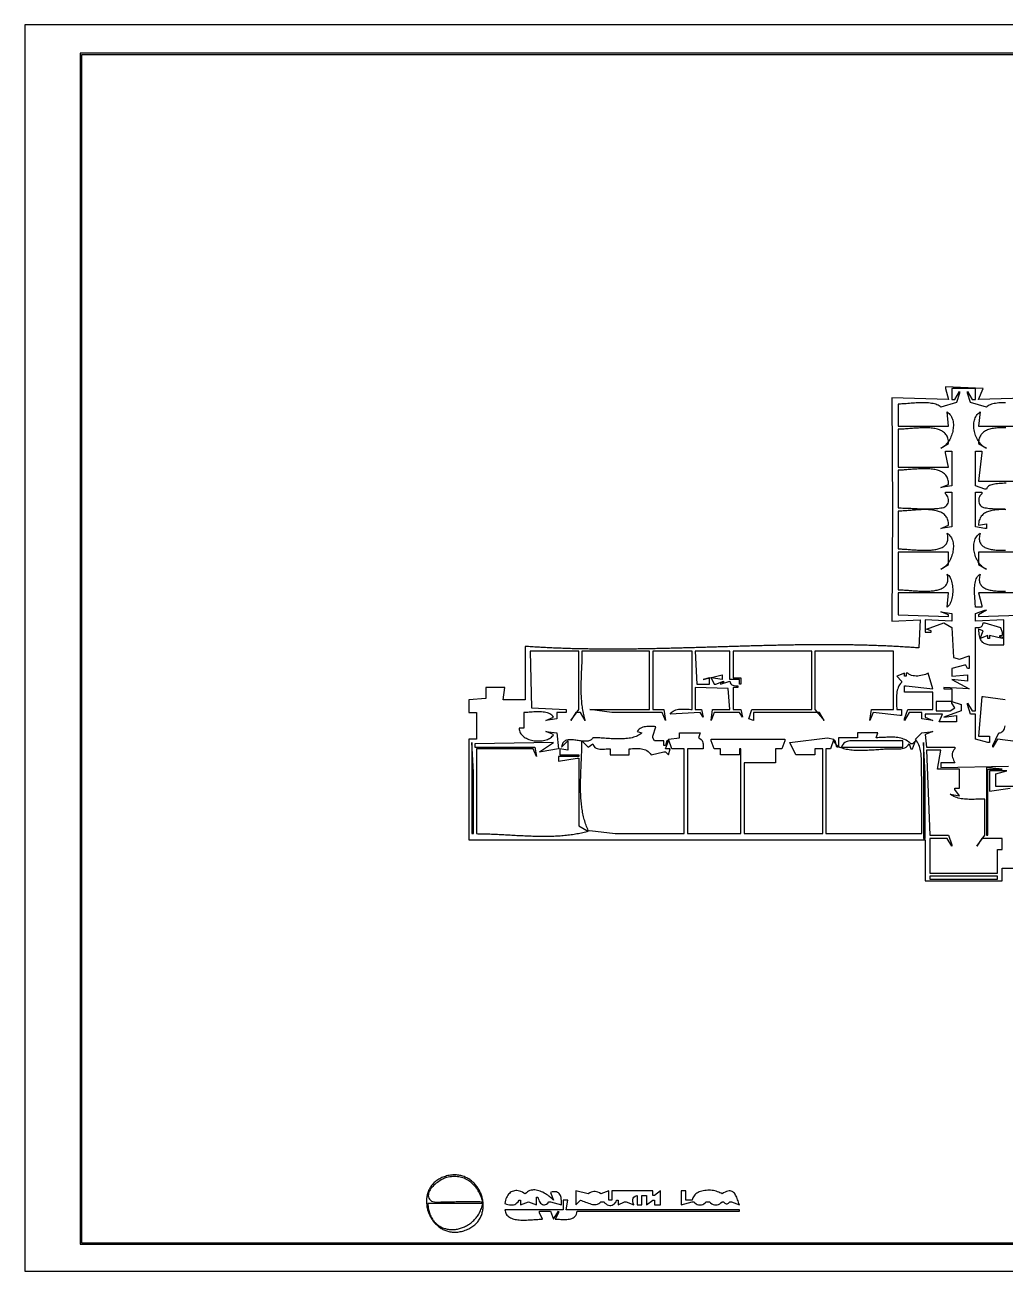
# Model space of a CAD drawing. Header units: metres. Extents: x 0 to 1224, y 0 to 792.
# Drawn here: x 0 to 623, y 0 to 792 of the extents above; entities that cross this region are included whole.
import ezdxf

# ---------------------------------------------------------------- set-up
doc = ezdxf.new("R2010")
doc.units = ezdxf.units.M

msp = doc.modelspace()

# ---------------------------------------------------------------- linework, layer by layer
for points in [[(0, 792), (0, 0), (1224, 0), (1224, 792), (0, 792)], [(35, 774), (35, 17), (1206, 17), (1206, 774), (35, 774)], [(36, 773), (36, 18), (1205, 18), (1205, 773), (36, 773)], [(585, 562), (585, 561), (587, 554), (551, 555), (551.3318, 484), (551, 413), (569, 414), (568, 396), (567.009, 396.0766), (566.018, 396.1517), (565.0269, 396.225), (564.0356, 396.2967), (563.0443, 396.3667), (562.0528, 396.4351), (561.0612, 396.5019), (560.0695, 396.5671), (559.0777, 396.6307), (558.0858, 396.6927), (557.0938, 396.7531), (556.1017, 396.812), (555.1094, 396.8693), (554.1171, 396.9252), (553.1246, 396.9795), (552.1321, 397.0323), (551.1395, 397.0836), (550.1467, 397.1335), (549.1539, 397.1819), (548.1609, 397.2288), (547.1678, 397.2743), (546.1747, 397.3184), (545.1815, 397.3611), (544.1881, 397.4024), (543.1947, 397.4423), (542.2011, 397.4809), (541.2075, 397.5181), (540.2138, 397.5539), (539.22, 397.5884), (538.2261, 397.6217), (537.2321, 397.6536), (536.238, 397.6842), (535.2439, 397.7136), (534.2496, 397.7417), (533.2553, 397.7685), (532.2609, 397.7941), (531.2663, 397.8185), (530.2718, 397.8417), (529.2771, 397.8637), (528.2823, 397.8846), (527.2875, 397.9042), (526.2926, 397.9227), (525.2976, 397.9401), (524.3025, 397.9563), (523.3074, 397.9714), (522.3121, 397.9854), (521.3168, 397.9984), (520.3214, 398.0102), (519.326, 398.021), (518.3305, 398.0308), (517.3349, 398.0395), (516.3392, 398.0472), (515.3435, 398.0539), (514.3477, 398.0595), (513.3518, 398.0643), (512.3559, 398.068), (511.3599, 398.0708), (510.3638, 398.0726), (509.3677, 398.0736), (508.3715, 398.0736), (507.3752, 398.0727), (506.3789, 398.0709), (505.3825, 398.0683), (504.3861, 398.0647), (503.3896, 398.0604), (502.393, 398.0552), (501.3964, 398.0492), (500.3997, 398.0423), (499.403, 398.0347), (498.4062, 398.0263), (497.4093, 398.0171), (496.4125, 398.0072), (495.4155, 397.9966), (494.4185, 397.9852), (493.4215, 397.9731), (492.4244, 397.9602), (491.4273, 397.9467), (490.4301, 397.9326), (489.4328, 397.9177), (488.4356, 397.9023), (487.4382, 397.8861), (486.4409, 397.8694), (485.4435, 397.8521), (484.446, 397.8341), (483.4485, 397.8156), (482.451, 397.7965), (481.4534, 397.7769), (480.4558, 397.7567), (479.4581, 397.736), (478.4605, 397.7147), (477.4627, 397.693), (476.465, 397.6708), (475.4672, 397.6481), (474.4694, 397.6249), (473.4715, 397.6013), (472.4737, 397.5773), (471.4757, 397.5528), (470.4778, 397.5279), (469.4798, 397.5026), (468.4818, 397.477), (467.4838, 397.451), (466.4858, 397.4246), (465.4877, 397.3979), (464.4896, 397.3708), (463.4915, 397.3435), (462.4933, 397.3158), (461.4952, 397.2878), (460.497, 397.2596), (459.4988, 397.2311), (458.5006, 397.2024), (457.5023, 397.1734), (456.5041, 397.1442), (455.5058, 397.1148), (454.5075, 397.0852), (453.5092, 397.0554), (452.5109, 397.0254), (451.5126, 396.9953), (450.5142, 396.965), (449.5159, 396.9347), (448.5175, 396.9041), (447.5192, 396.8735), (446.5208, 396.8428), (445.5224, 396.8121), (444.524, 396.7812), (443.5257, 396.7503), (442.5273, 396.7194), (441.5289, 396.6885), (440.5305, 396.6575), (439.5321, 396.6266), (438.5337, 396.5956), (437.5353, 396.5647), (436.5369, 396.5339), (435.5385, 396.5031), (434.5401, 396.4723), (433.5417, 396.4417), (432.5433, 396.4111), (431.545, 396.3807), (430.5466, 396.3503), (429.5483, 396.3202), (428.5499, 396.2901), (427.5516, 396.2602), (426.5532, 396.2305), (425.5549, 396.201), (424.5566, 396.1717), (423.5583, 396.1426), (422.56, 396.1138), (421.5618, 396.0852), (420.5635, 396.0568), (419.5653, 396.0287), (418.5671, 396.0009), (417.5689, 395.9734), (416.5707, 395.9462), (415.5726, 395.9193), (414.5744, 395.8928), (413.5763, 395.8666), (412.5783, 395.8407), (411.5802, 395.8153), (410.5822, 395.7902), (409.5842, 395.7655), (408.5862, 395.7413), (407.5882, 395.7175), (406.5903, 395.6941), (405.5924, 395.6712), (404.5945, 395.6487), (403.5967, 395.6267), (402.5989, 395.6052), (401.6011, 395.5843), (400.6034, 395.5638), (399.6057, 395.5439), (398.608, 395.5246), (397.6104, 395.5058), (396.6128, 395.4875), (395.6153, 395.4699), (394.6178, 395.4529), (393.6203, 395.4364), (392.6229, 395.4206), (391.6255, 395.4055), (390.6281, 395.391), (389.6308, 395.3772), (388.6336, 395.364), (387.6364, 395.3516), (386.6392, 395.3398), (385.6421, 395.3288), (384.645, 395.3185), (383.648, 395.309), (382.6511, 395.3002), (381.6541, 395.2922), (380.6573, 395.285), (379.6605, 395.2786), (378.6637, 395.273), (377.667, 395.2682), (376.6704, 395.2643), (375.6738, 395.2612), (374.6773, 395.259), (373.6808, 395.2577), (372.6844, 395.2572), (371.688, 395.2577), (370.6917, 395.2591), (369.6955, 395.2614), (368.6994, 395.2647), (367.7033, 395.269), (366.7072, 395.2742), (365.7113, 395.2804), (364.7154, 395.2876), (363.7195, 395.2958), (362.7238, 395.305), (361.7281, 395.3153), (360.7324, 395.3267), (359.7369, 395.3391), (358.7414, 395.3526), (357.746, 395.3671), (356.7507, 395.3828), (355.7554, 395.3996), (354.7602, 395.4176), (353.7651, 395.4367), (352.7701, 395.4569), (351.7751, 395.4783), (350.7803, 395.5009), (349.7855, 395.5248), (348.7907, 395.5498), (347.7961, 395.576), (346.8016, 395.6035), (345.8071, 395.6323), (344.8127, 395.6623), (343.8184, 395.6936), (342.8242, 395.7261), (341.8301, 395.76), (340.8361, 395.7952), (339.8422, 395.8318), (338.8483, 395.8697), (337.8546, 395.9089), (336.8609, 395.9495), (335.8673, 395.9916), (334.8738, 396.035), (333.8805, 396.0798), (332.8872, 396.126), (331.894, 396.1737), (330.9009, 396.2229), (329.9079, 396.2735), (328.915, 396.3256), (327.9222, 396.3791), (326.9295, 396.4342), (325.9369, 396.4908), (324.9444, 396.549), (323.952, 396.6086), (322.9598, 396.6699), (321.9676, 396.7327), (320.9755, 396.7971), (319.9835, 396.8631), (318.9917, 396.9307), (318, 397), (318, 363), (304, 363), (305, 371), (293, 371), (293, 364), (282, 363), (282, 355), (287, 355), (287, 338), (282, 338), (282, 274), (572, 274), (572, 248), (621, 248), (621, 256), (652, 256)], [(589, 561), (589, 554), (591, 554), (594, 559), (594, 558), (592, 552), (582, 549), (581.5169, 549.4769), (580.9526, 549.9012), (580.3124, 550.2755), (579.602, 550.6023), (578.8266, 550.8843), (577.9919, 551.1241), (577.1033, 551.3243), (576.1662, 551.4876), (575.1862, 551.6164), (574.1687, 551.7135), (573.1192, 551.7815), (572.0432, 551.8229), (570.9461, 551.8404), (569.8335, 551.8366), (568.7108, 551.8141), (567.5834, 551.7756), (566.457, 551.7235), (565.3368, 551.6607), (564.2285, 551.5895), (563.1375, 551.5128), (562.0692, 551.433), (561.0292, 551.3529), (560.0229, 551.2749), (559.0558, 551.2018), (558.1333, 551.1361), (557.2611, 551.0804), (556.4444, 551.0375), (555.6889, 551.0098), (555, 551), (555, 537), (587, 537), (586, 546), (586.6791, 545.5075), (587.2901, 544.9584), (587.8346, 544.3569), (588.3142, 543.7072), (588.7306, 543.0135), (589.0853, 542.28), (589.38, 541.5109), (589.6163, 540.7103), (589.7959, 539.8826), (589.9204, 539.0319), (589.9913, 538.1623), (590.0103, 537.2782), (589.9791, 536.3836), (589.8993, 535.4829), (589.7725, 534.5801), (589.6003, 533.6796), (589.3843, 532.7855), (589.1262, 531.902), (588.8276, 531.0333), (588.4902, 530.1836), (588.1154, 529.3571), (587.7051, 528.5581), (587.2608, 527.7906), (586.784, 527.059), (586.2766, 526.3674), (585.74, 525.7201), (585.1759, 525.1211), (584.586, 524.5748), (583.9718, 524.0854), (583.3349, 523.6569), (582.6771, 523.2937), (582, 523), (587, 526), (586.967, 526.9003), (586.876, 527.7469), (586.7289, 528.5415), (586.5276, 529.2855), (586.2742, 529.9805), (585.9705, 530.6279), (585.6185, 531.2293), (585.2202, 531.7861), (584.7774, 532.3001), (584.2923, 532.7725), (583.7666, 533.205), (583.2023, 533.5991), (582.6015, 533.9563), (581.966, 534.2782), (581.2978, 534.5661), (580.5989, 534.8218), (579.8711, 535.0466), (579.1165, 535.2422), (578.337, 535.41), (577.5346, 535.5515), (576.7111, 535.6683), (575.8686, 535.7619), (575.009, 535.8338), (574.1342, 535.8855), (573.2462, 535.9186), (572.3469, 535.9346), (571.4384, 535.935), (570.5225, 535.9213), (569.6011, 535.895), (568.6764, 535.8577), (567.7501, 535.8108), (566.8242, 535.756), (565.9007, 535.6947), (564.9816, 535.6284), (564.0687, 535.5587), (563.1641, 535.4871), (562.2697, 535.4151), (561.3874, 535.3442), (560.5192, 535.2759), (559.6671, 535.2118), (558.8329, 535.1534), (558.0186, 535.1022), (557.2263, 535.0598), (556.4577, 535.0275), (555.715, 535.0071), (555, 535), (555, 511), (587, 511), (585, 520), (585, 521), (589, 521), (589, 499), (582, 498), (587, 500), (586.967, 500.9003), (586.876, 501.7469), (586.7289, 502.5415), (586.5276, 503.2855), (586.2742, 503.9805), (585.9705, 504.6279), (585.6185, 505.2293), (585.2202, 505.7861), (584.7774, 506.3001), (584.2923, 506.7725), (583.7666, 507.205), (583.2023, 507.5991), (582.6015, 507.9563), (581.966, 508.2782), (581.2978, 508.5661), (580.5989, 508.8218), (579.8711, 509.0466), (579.1165, 509.2422), (578.337, 509.41), (577.5346, 509.5515), (576.7111, 509.6683), (575.8686, 509.7619), (575.009, 509.8338), (574.1342, 509.8855), (573.2462, 509.9186), (572.3469, 509.9346), (571.4384, 509.935), (570.5225, 509.9213), (569.6011, 509.895), (568.6764, 509.8577), (567.7501, 509.8108), (566.8242, 509.756), (565.9007, 509.6947), (564.9816, 509.6284), (564.0687, 509.5587), (563.1641, 509.4871), (562.2697, 509.4151), (561.3874, 509.3442), (560.5192, 509.2759), (559.6671, 509.2118), (558.8329, 509.1534), (558.0186, 509.1022), (557.2263, 509.0598), (556.4577, 509.0275), (555.715, 509.0071), (555, 509), (555, 485), (555.9642, 484.995), (556.9369, 484.9807), (557.9174, 484.9584), (558.905, 484.9292), (559.899, 484.8943), (560.8988, 484.8547), (561.9036, 484.8116), (562.9127, 484.7663), (563.9254, 484.7197), (564.9411, 484.6732), (565.9591, 484.6278), (566.9787, 484.5847), (567.9991, 484.5451), (569.0197, 484.5101), (570.0398, 484.4808), (571.0588, 484.4584), (572.0758, 484.4441), (573.0903, 484.439), (574.1015, 484.4443), (575.1087, 484.4611), (576.1113, 484.4905), (577.1086, 484.5338), (578.0998, 484.592), (579.0843, 484.6663), (580.0614, 484.758), (581.0304, 484.868), (581.9906, 484.9977), (582.9413, 485.1481), (583.8527, 485.3817), (584.6441, 485.7409), (585.3161, 486.2096), (585.8692, 486.7718), (586.304, 487.4112), (586.6213, 488.1121), (586.8216, 488.8582), (586.9055, 489.6335), (586.8737, 490.4219), (586.7267, 491.2075), (586.4653, 491.9742), (586.0899, 492.7058), (585.6013, 493.3864), (585, 494), (585, 495), (589, 495), (589, 473), (582, 472), (587, 474), (586.967, 474.9003), (586.876, 475.7469), (586.7289, 476.5415), (586.5276, 477.2855), (586.2742, 477.9805), (585.9705, 478.6279), (585.6185, 479.2293), (585.2202, 479.7861), (584.7774, 480.3001), (584.2923, 480.7725), (583.7666, 481.205), (583.2023, 481.5991), (582.6015, 481.9563), (581.966, 482.2782), (581.2978, 482.5661), (580.5989, 482.8218), (579.8711, 483.0466), (579.1165, 483.2422), (578.337, 483.41), (577.5346, 483.5515), (576.7111, 483.6683), (575.8686, 483.7619), (575.009, 483.8338), (574.1342, 483.8855), (573.2462, 483.9186), (572.3469, 483.9346), (571.4384, 483.935), (570.5225, 483.9213), (569.6011, 483.895), (568.6764, 483.8577), (567.7501, 483.8108), (566.8242, 483.756), (565.9007, 483.6947), (564.9816, 483.6284), (564.0687, 483.5587), (563.1641, 483.4871), (562.2697, 483.4151), (561.3874, 483.3442), (560.5192, 483.2759), (559.6671, 483.2118), (558.8329, 483.1534), (558.0186, 483.1022), (557.2263, 483.0598), (556.4577, 483.0275), (555.715, 483.0071), (555, 483), (555, 459), (555.5725, 458.9942), (556.1793, 458.9778), (556.8182, 458.9517), (557.4872, 458.9171), (558.1844, 458.8752), (558.9078, 458.8269), (559.6554, 458.7735), (560.4251, 458.716), (561.2151, 458.6555), (562.0232, 458.5932), (562.8475, 458.5302), (563.6861, 458.4675), (564.5369, 458.4063), (565.3979, 458.3477), (566.2671, 458.2928), (567.1426, 458.2427), (568.0223, 458.1986), (568.9042, 458.1614), (569.7864, 458.1324), (570.6669, 458.1126), (571.5437, 458.1032), (572.4147, 458.1053), (573.2781, 458.1199), (574.1317, 458.1482), (574.9736, 458.1913), (575.8019, 458.2503), (576.6144, 458.3263), (577.4093, 458.4204), (578.1845, 458.5338), (578.938, 458.6675), (579.6678, 458.8227), (580.3721, 459.0004), (581.0486, 459.2017), (581.6956, 459.4279), (582.3109, 459.6799), (582.8925, 459.9589), (583.4386, 460.2661), (583.947, 460.6024), (584.4159, 460.9691), (584.8431, 461.3672), (585.2268, 461.7978), (585.5649, 462.2621), (585.8554, 462.7612), (586.0963, 463.2961), (586.2856, 463.868), (586.4214, 464.478), (586.5017, 465.1272), (586.5244, 465.8167), (586.4876, 466.5476), (586.3892, 467.3211), (586.2273, 468.1381), (586, 469), (586.6791, 468.5075), (587.2901, 467.9584), (587.8346, 467.357), (588.3142, 466.7073), (588.7306, 466.0136), (589.0853, 465.28), (589.38, 464.5109), (589.6163, 463.7104), (589.7959, 462.8826), (589.9204, 462.0319), (589.9913, 461.1623), (590.0103, 460.2782), (589.9791, 459.3836), (589.8993, 458.4829), (589.7725, 457.5801), (589.6003, 456.6796), (589.3843, 455.7855), (589.1262, 454.902), (588.8276, 454.0333), (588.4902, 453.1836), (588.1154, 452.3571), (587.7051, 451.558), (587.2608, 450.7906), (586.784, 450.059), (586.2766, 449.3674), (585.74, 448.7201), (585.1759, 448.1211), (584.586, 447.5748), (583.9718, 447.0854), (583.3349, 446.6569), (582.6771, 446.2937), (582, 446), (587, 449), (587, 457), (555, 457), (555, 433), (555.5725, 432.9942), (556.1793, 432.9778), (556.8182, 432.9517), (557.4872, 432.9171), (558.1844, 432.8752), (558.9078, 432.8269), (559.6554, 432.7735), (560.4251, 432.716), (561.2151, 432.6555), (562.0232, 432.5932), (562.8475, 432.5302), (563.6861, 432.4675), (564.5369, 432.4063), (565.3979, 432.3477), (566.2671, 432.2928), (567.1426, 432.2427), (568.0223, 432.1986), (568.9042, 432.1614), (569.7864, 432.1324), (570.6669, 432.1126), (571.5437, 432.1032), (572.4147, 432.1053), (573.2781, 432.1199), (574.1317, 432.1482), (574.9736, 432.1913), (575.8019, 432.2503), (576.6144, 432.3263), (577.4093, 432.4204), (578.1845, 432.5338), (578.938, 432.6675), (579.6678, 432.8227), (580.3721, 433.0004), (581.0486, 433.2017), (581.6956, 433.4279), (582.3109, 433.6799), (582.8925, 433.9589), (583.4386, 434.2661), (583.947, 434.6024), (584.4159, 434.9691), (584.8431, 435.3672), (585.2268, 435.7978), (585.5649, 436.2621), (585.8554, 436.7612), (586.0963, 437.2961), (586.2856, 437.868), (586.4214, 438.478), (586.5017, 439.1272), (586.5244, 439.8167), (586.4876, 440.5476), (586.3892, 441.3211), (586.2273, 442.1381), (586, 443), (586.5374, 442.5875), (587.0318, 442.0803), (587.4832, 441.486), (587.8916, 440.8127), (588.257, 440.0683), (588.5795, 439.2606), (588.8589, 438.3975), (589.0954, 437.4871), (589.2889, 436.5371), (589.4393, 435.5554), (589.5468, 434.5501), (589.6113, 433.529), (589.6328, 432.4999), (589.6113, 431.4709), (589.5468, 430.4497), (589.4393, 429.4444), (589.2889, 428.4628), (589.0954, 427.5128), (588.8589, 426.6023), (588.5795, 425.7393), (588.257, 424.9316), (587.8916, 424.1871), (587.4832, 423.5139), (587.0318, 422.9196), (586.5374, 422.4124), (586, 422), (587, 431), (555, 431), (555, 417), (587, 416), (587, 417), (582, 419), (589, 418), (589, 413), (572, 414), (572, 406), (576, 406), (576, 407), (573, 408), (584, 412), (589, 409), (590, 390), (594, 389), (600, 391), (600, 383), (599, 383), (598, 385), (597, 385), (589, 383), (589, 378), (599, 379), (599, 375), (589, 376), (600, 370), (584, 371), (584, 370), (589, 370), (589, 362), (579, 362), (579, 356), (588, 356), (591, 358), (589, 361), (589, 362), (595, 360), (595, 356), (584, 352), (592, 353), (592, 349), (581, 349), (583, 354), (572, 354), (572, 352), (577, 350), (570, 351), (570, 355), (562, 355), (559, 350), (559, 351), (561, 357), (577, 357), (577, 368), (559, 368), (559, 372), (560, 372), (577, 370), (574, 380), (573.1795, 379.6119), (572.2967, 379.2547), (571.3632, 378.9357), (570.3902, 378.662), (569.3892, 378.4408), (568.3716, 378.2793), (567.3487, 378.1847), (566.332, 378.1642), (565.3329, 378.225), (564.3628, 378.3743), (563.433, 378.6192), (562.555, 378.967), (561.7402, 379.4249), (561, 380), (560, 380), (560, 378), (559, 378), (559, 380), (554, 378), (557, 375), (557, 374), (556.3571, 373.3626), (555.8056, 372.6447), (555.3388, 371.8545), (554.9501, 371.0005), (554.6328, 370.091), (554.3804, 369.1342), (554.1861, 368.1385), (554.0435, 367.1122), (553.9459, 366.0637), (553.8867, 365.0013), (553.8592, 363.9333), (553.8568, 362.868), (553.873, 361.8137), (553.901, 360.7789), (553.9344, 359.7718), (553.9664, 358.8007), (553.9905, 357.874), (554, 357), (557, 357), (557, 353), (556, 353), (539, 355), (537, 350), (538, 357), (552, 357), (552, 394), (502, 394), (502, 357), (508, 350), (505, 355), (463, 355), (463, 350), (460, 351), (462, 357), (500, 357), (500, 394), (450, 394), (450, 377), (455, 377), (455, 373), (454, 373), (454, 376), (448, 376), (448, 394), (426, 394), (427, 373), (435, 373), (435, 377), (431, 376), (443, 379), (443, 376), (436, 377), (438, 373), (439, 373), (444, 375), (444, 374), (442, 374), (442, 373), (448, 375), (448.2403, 373.9018), (448.6428, 373.1248), (449.205, 372.6101), (449.9243, 372.2991), (450.7983, 372.1329), (451.8243, 372.0527), (453, 372), (453, 371), (450, 371), (450, 357), (455, 357), (456, 352), (454, 355), (438, 355), (436, 350), (437, 357), (448, 357), (446.9722, 370.2184), (426, 371), (426, 357), (430, 357), (431, 352), (429, 355), (410, 354), (410.5752, 354.7588), (411.2259, 355.3923), (411.9447, 355.9108), (412.7237, 356.3251), (413.5554, 356.6456), (414.4322, 356.8829), (415.3464, 357.0476), (416.2905, 357.1501), (417.2566, 357.2011), (418.2374, 357.211), (419.225, 357.1905), (420.2119, 357.15), (421.1905, 357.1002), (422.1531, 357.0515), (423.0922, 357.0146), (424, 357), (424, 394), (399, 394), (399, 357), (406, 357), (407, 350), (405, 355), (373, 355), (359, 357), (397, 357), (397, 394), (354, 394), (353.9962, 393.0448), (353.9853, 392.0814), (353.9679, 391.1104), (353.9448, 390.132), (353.9166, 389.1468), (353.8839, 388.1552), (353.8475, 387.1576), (353.808, 386.1545), (353.766, 385.1462), (353.7224, 384.1333), (353.6776, 383.1161), (353.6325, 382.0951), (353.5876, 381.0707), (353.5437, 380.0434), (353.5014, 379.0135), (353.4614, 377.9815), (353.4244, 376.9479), (353.3909, 375.9131), (353.3618, 374.8775), (353.3377, 373.8416), (353.3192, 372.8057), (353.3071, 371.7703), (353.3019, 370.7359), (353.3044, 369.7029), (353.3153, 368.6717), (353.3352, 367.6427), (353.3647, 366.6165), (353.4046, 365.5933), (353.4555, 364.5737), (353.5182, 363.558), (353.5932, 362.5468), (353.6812, 361.5405), (353.783, 360.5394), (353.8991, 359.544), (354.0303, 358.5548), (354.1773, 357.5721), (354.3407, 356.5965), (354.5211, 355.6283), (354.7193, 354.668), (354.9359, 353.7161), (355.1716, 352.7728), (355.427, 351.8388), (355.7029, 350.9143), (356, 350), (353, 355), (350, 355), (347, 350), (352, 357), (352, 394), (321, 394), (322, 358), (344, 357), (344, 355), (338, 355), (338, 351), (331, 350), (336, 352), (335.5058, 352.6546), (334.9334, 353.2246), (334.2894, 353.7154), (333.58, 354.1322), (332.8119, 354.4803), (331.9913, 354.7649), (331.1248, 354.9914), (330.2189, 355.165), (329.2799, 355.2909), (328.3143, 355.3746), (327.3286, 355.4213), (326.3291, 355.4361), (325.3224, 355.4245), (324.315, 355.3918), (323.3131, 355.343), (322.3234, 355.2837), (321.3522, 355.219), (320.406, 355.1542), (319.4912, 355.0946), (318.6143, 355.0456), (317.7817, 355.0122), (317, 355), (317, 345), (314, 345), (314.0702, 344.2284), (314.2253, 343.4941), (314.4606, 342.7973), (314.7713, 342.1382), (315.1529, 341.517), (315.6006, 340.9341), (316.1098, 340.3895), (316.6757, 339.8835), (317.2938, 339.4163), (317.9593, 338.9882), (318.6675, 338.5993), (319.4138, 338.25), (320.1935, 337.9403), (321.002, 337.6706), (321.8345, 337.441), (322.6863, 337.2518), (323.5529, 337.1032), (324.4294, 336.9953), (325.3113, 336.9285), (326.1939, 336.903), (327.0724, 336.9189), (327.9423, 336.9765), (328.7987, 337.0761), (329.6372, 337.2177), (330.4529, 337.4017), (331.2412, 337.6283), (331.9974, 337.8977), (332.7169, 338.2101), (333.3949, 338.5657), (334.0269, 338.9647), (334.608, 339.4075), (335.1337, 339.8941), (335.5992, 340.4249), (336, 341), (331, 343), (338, 342), (339, 332), (328, 330), (327, 330), (336, 336), (286, 335), (286, 333), (324, 333), (325, 327), (323, 332), (287, 332), (287, 278), (287.9159, 277.9973), (288.8387, 277.9896), (289.7682, 277.9771), (290.7043, 277.9601), (291.6466, 277.9387), (292.5951, 277.9132), (293.5493, 277.8839), (294.5093, 277.851), (295.4747, 277.8148), (296.4454, 277.7756), (297.421, 277.7335), (298.4016, 277.6888), (299.3867, 277.6418), (300.3762, 277.5928), (301.3699, 277.5419), (302.3676, 277.4894), (303.3691, 277.4356), (304.3741, 277.3807), (305.3825, 277.325), (306.3941, 277.2687), (307.4085, 277.2121), (308.4257, 277.1554), (309.4455, 277.0989), (310.4675, 277.0428), (311.4916, 276.9873), (312.5176, 276.9328), (313.5453, 276.8794), (314.5744, 276.8275), (315.6048, 276.7772), (316.6362, 276.7288), (317.6685, 276.6826), (318.7014, 276.6389), (319.7347, 276.5977), (320.7682, 276.5595), (321.8018, 276.5245), (322.8351, 276.4928), (323.868, 276.4649), (324.9002, 276.4408), (325.9316, 276.4209), (326.962, 276.4054), (327.9911, 276.3945), (329.0187, 276.3886), (330.0446, 276.3878), (331.0687, 276.3925), (332.0906, 276.4028), (333.1103, 276.4189), (334.1274, 276.4413), (335.1418, 276.47), (336.1532, 276.5055), (337.1615, 276.5478), (338.1664, 276.5972), (339.1678, 276.6541), (340.1654, 276.7186), (341.159, 276.791), (342.1484, 276.8716), (343.1333, 276.9606), (344.1137, 277.0582), (345.0892, 277.1647), (346.0597, 277.2804), (347.025, 277.4054), (347.9848, 277.5401), (348.9389, 277.6847), (349.8871, 277.8395), (350.8292, 278.0047), (351.7651, 278.1804), (352.6944, 278.3671), (353.6171, 278.565), (354.5328, 278.7742), (355.4413, 278.9951), (356.3425, 279.2278), (357.2362, 279.4727), (358.122, 279.73), (359, 280), (375, 278), (419, 278), (419, 332), (411, 332), (409, 338), (416, 339), (416, 342), (429, 342), (428, 339), (428.9825, 338.4485), (429.7333, 337.8661), (430.2821, 337.2418), (430.6587, 336.5646), (430.8928, 335.8235), (431.0142, 335.0075), (431.0527, 334.1055), (431.038, 333.1067), (431, 332), (421, 332), (421, 278), (455, 278), (455, 332), (454, 332), (454, 328), (442, 328), (442, 332), (438, 332), (436, 337), (436, 338), (483, 338), (483, 337), (481, 332), (477, 332), (477, 323), (457, 323), (457, 278), (507, 278), (507, 332), (502, 332), (502, 328), (490, 328), (486, 336), (510, 339), (514, 338), (512, 332), (509, 332), (509, 278), (570, 278), (570.0004, 278.9997), (570.0015, 279.9996), (570.0034, 280.9995), (570.0058, 281.9994), (570.0088, 282.9995), (570.0121, 283.9996), (570.0158, 284.9997), (570.0197, 286), (570.0237, 287.0002), (570.0279, 288.0005), (570.032, 289.0008), (570.0359, 290.0011), (570.0397, 291.0015), (570.0432, 292.0019), (570.0463, 293.0022), (570.049, 294.0026), (570.0511, 295.003), (570.0525, 296.0034), (570.0532, 297.0038), (570.0532, 298.0042), (570.0522, 299.0045), (570.0502, 300.0048), (570.0471, 301.0051), (570.0429, 302.0053), (570.0374, 303.0055), (570.0306, 304.0057), (570.0224, 305.0058), (570.0126, 306.0058), (570.0012, 307.0058), (569.9882, 308.0057), (569.9733, 309.0056), (569.9566, 310.0053), (569.938, 311.005), (569.9173, 312.0046), (569.8944, 313.0041), (569.8694, 314.0035), (569.842, 315.0028), (569.8123, 316.0019), (569.78, 317.001), (569.7453, 318), (569.7166, 319.0498), (569.7037, 320.0849), (569.7019, 321.106), (569.7061, 322.1139), (569.7116, 323.1094), (569.7135, 324.0934), (569.7069, 325.0665), (569.6869, 326.0296), (569.6487, 326.9835), (569.5875, 327.929), (569.4983, 328.8668), (569.3763, 329.7978), (569.2167, 330.7228), (569.0145, 331.6425), (568.765, 332.5577), (568.4631, 333.4693), (568.1042, 334.378), (567.6833, 335.2846), (567.1955, 336.19), (566.636, 337.0948), (566, 338), (570, 342), (577, 343), (572, 341), (573, 333), (591, 333), (591, 332), (590.2943, 331.277), (589.7837, 330.5244), (589.4502, 329.7459), (589.2757, 328.9448), (589.2424, 328.1246), (589.3323, 327.289), (589.5273, 326.4412), (589.8095, 325.585), (590.161, 324.7237), (590.5638, 323.8608), (591, 323), (582, 323), (582, 320), (625, 321)], [(642, 555), (606, 554), (609, 561), (585, 562)], [(623.1664, 551.8367), (622.0537, 551.8405), (620.9567, 551.8229), (619.8807, 551.7815), (618.8312, 551.7136), (617.8137, 551.6165), (616.8337, 551.4876), (615.8966, 551.3244), (615.008, 551.1242), (614.1733, 550.8844), (613.3979, 550.6023), (612.6875, 550.2755), (612.0473, 549.9012), (611.483, 549.4769), (611, 549), (601, 552), (599, 558), (599, 559), (602, 554), (604, 554), (604, 561), (589, 561)], [(623.3987, 535.895), (622.4774, 535.9213), (621.5614, 535.935), (620.6529, 535.9346), (619.7536, 535.9186), (618.8656, 535.8855), (617.9909, 535.8338), (617.1312, 535.7619), (616.2887, 535.6683), (615.4653, 535.5515), (614.6628, 535.41), (613.8833, 535.2422), (613.1287, 535.0466), (612.4009, 534.8218), (611.702, 534.5661), (611.0338, 534.2782), (610.3983, 533.9563), (609.7975, 533.5991), (609.2333, 533.205), (608.7076, 532.7725), (608.2224, 532.3001), (607.7797, 531.7861), (607.3813, 531.2293), (607.0294, 530.6279), (606.7257, 529.9805), (606.4722, 529.2855), (606.271, 528.5415), (606.1239, 527.7469), (606.0329, 526.9003), (606, 526), (611, 523), (610.3228, 523.2937), (609.665, 523.6569), (609.0281, 524.0854), (608.4139, 524.5748), (607.824, 525.1211), (607.2599, 525.7201), (606.7233, 526.3674), (606.2158, 527.059), (605.7391, 527.7906), (605.2948, 528.5581), (604.8844, 529.3571), (604.5097, 530.1836), (604.1722, 531.0333), (603.8736, 531.902), (603.6156, 532.7855), (603.3996, 533.6796), (603.2274, 534.5801), (603.1005, 535.4829), (603.0207, 536.3836), (602.9895, 537.2782), (603.0086, 538.1623), (603.0795, 539.0319), (603.2039, 539.8826), (603.3835, 540.7103), (603.6198, 541.5109), (603.9146, 542.28), (604.2693, 543.0135), (604.6857, 543.7072), (605.1653, 544.3569), (605.7098, 544.9584), (606.3208, 545.5075), (607, 546), (606, 537), (638, 537)], [(623.5031, 500.6638), (622.3581, 500.6582), (621.2296, 500.6333), (620.1245, 500.5871), (619.0496, 500.5171), (618.0117, 500.4212), (617.0177, 500.297), (616.0745, 500.1422), (615.1889, 499.9547), (614.3677, 499.7321), (613.6179, 499.4721), (612.9462, 499.1724), (612.3595, 498.8309), (611.8647, 498.4451), (611.4686, 498.0129), (611.1781, 497.5319), (611, 497), (610, 497), (604, 499), (604, 521), (608, 521), (608, 520), (606, 502), (638, 502)], [(623.3987, 483.895), (622.4774, 483.9213), (621.5614, 483.935), (620.6529, 483.9346), (619.7536, 483.9186), (618.8656, 483.8855), (617.9909, 483.8338), (617.1312, 483.7619), (616.2887, 483.6683), (615.4653, 483.5515), (614.6628, 483.41), (613.8833, 483.2422), (613.1287, 483.0466), (612.4009, 482.8218), (611.702, 482.5661), (611.0338, 482.2782), (610.3983, 481.9563), (609.7975, 481.5991), (609.2333, 481.205), (608.7076, 480.7725), (608.2224, 480.3001), (607.7797, 479.7861), (607.3813, 479.2293), (607.0294, 478.6279), (606.7257, 477.9805), (606.4722, 477.2855), (606.271, 476.5415), (606.1239, 475.7469), (606.0329, 474.9003), (606, 474), (611, 475), (611, 472), (610, 472), (604, 473), (604, 495), (608, 495), (608, 494), (607.3986, 493.3864), (606.91, 492.7058), (606.5346, 491.9742), (606.2731, 491.2075), (606.1261, 490.4219), (606.0943, 489.6335), (606.1782, 488.8582), (606.3785, 488.1121), (606.6958, 487.4112), (607.1307, 486.7718), (607.6838, 486.2096), (608.3557, 485.7409), (609.1471, 485.3817), (610.0586, 485.1481), (611.0092, 484.9977), (611.9694, 484.868), (612.9384, 484.758), (613.9155, 484.6663), (614.9, 484.592), (615.8912, 484.5338), (616.8885, 484.4905), (617.8911, 484.4611), (618.8983, 484.4443), (619.9095, 484.439), (620.924, 484.4441), (621.9411, 484.4584), (622.96, 484.4808)], [(638, 457), (606, 457), (606, 449), (611, 446), (610.3228, 446.2937), (609.665, 446.6569), (609.0281, 447.0854), (608.4139, 447.5748), (607.824, 448.1211), (607.2599, 448.7201), (606.7233, 449.3674), (606.2158, 450.059), (605.7391, 450.7906), (605.2948, 451.558), (604.8844, 452.3571), (604.5097, 453.1836), (604.1722, 454.0333), (603.8736, 454.902), (603.6156, 455.7855), (603.3996, 456.6796), (603.2274, 457.5801), (603.1005, 458.4829), (603.0207, 459.3836), (602.9895, 460.2782), (603.0086, 461.1623), (603.0795, 462.0319), (603.2039, 462.8826), (603.3835, 463.7104), (603.6198, 464.5109), (603.9146, 465.28), (604.2693, 466.0136), (604.6857, 466.7073), (605.1653, 467.357), (605.7098, 467.9584), (606.3208, 468.5075), (607, 469), (606.7726, 468.1381), (606.6107, 467.3211), (606.5123, 466.5476), (606.4755, 465.8167), (606.4982, 465.1272), (606.5784, 464.478), (606.7142, 463.868), (606.9036, 463.2961), (607.1445, 462.7612), (607.435, 462.2621), (607.7731, 461.7978), (608.1567, 461.3672), (608.584, 460.9691), (609.0528, 460.6024), (609.5612, 460.2661), (610.1073, 459.9589), (610.689, 459.6799), (611.3043, 459.4279), (611.9512, 459.2017), (612.6278, 459.0004), (613.332, 458.8227), (614.0618, 458.6675), (614.8154, 458.5338), (615.5906, 458.4204), (616.3854, 458.3263), (617.198, 458.2503), (618.0262, 458.1913), (618.8681, 458.1482), (619.7218, 458.1199), (620.5851, 458.1053), (621.4561, 458.1032), (622.3329, 458.1126), (623.2134, 458.1324)], [(638, 431), (606, 431), (608, 423), (608, 422), (604, 422), (603.9884, 422.7569), (603.9565, 423.569), (603.9089, 424.4302), (603.8497, 425.3343), (603.7834, 426.2753), (603.7144, 427.2469), (603.6471, 428.2431), (603.5858, 429.2577), (603.5349, 430.2846), (603.4989, 431.3177), (603.482, 432.3509), (603.4886, 433.3779), (603.5232, 434.3928), (603.5901, 435.3894), (603.6937, 436.3615), (603.8384, 437.3031), (604.0285, 438.2079), (604.2684, 439.07), (604.5626, 439.8831), (604.9154, 440.6411), (605.3311, 441.3379), (605.8142, 441.9674), (606.369, 442.5235), (607, 443), (606.7726, 442.1381), (606.6107, 441.3211), (606.5123, 440.5476), (606.4755, 439.8167), (606.4982, 439.1272), (606.5784, 438.478), (606.7142, 437.868), (606.9036, 437.2961), (607.1445, 436.7612), (607.435, 436.2621), (607.7731, 435.7978), (608.1567, 435.3672), (608.584, 434.9691), (609.0528, 434.6024), (609.5612, 434.2661), (610.1073, 433.9589), (610.689, 433.6799), (611.3043, 433.4279), (611.9512, 433.2017), (612.6278, 433.0004), (613.332, 432.8227), (614.0618, 432.6675), (614.8154, 432.5338), (615.5906, 432.4204), (616.3854, 432.3263), (617.198, 432.2503), (618.0262, 432.1913), (618.8681, 432.1482), (619.7218, 432.1199), (620.5851, 432.1053), (621.4561, 432.1032), (622.3329, 432.1126), (623.2134, 432.1324)], [(623, 363), (609, 365), (608, 365), (606, 340), (613, 340), (613, 336), (612, 336), (604, 338), (604, 354), (601, 354), (599, 360), (599, 361), (602, 356), (604, 356), (604, 409), (605.1851, 409.0261), (606.1858, 409.0886), (607.0185, 409.2461), (607.6998, 409.5573), (608.2461, 410.0809), (608.674, 410.8756), (609, 412), (610, 412), (620, 409), (621, 406), (621, 404), (619.7862, 403.7503), (619.1793, 403.5751), (619.1793, 403.4247), (619.7862, 403.2496), (621, 403), (621, 402), (613, 404), (613, 402), (612, 402), (612, 404), (607, 402), (609, 407), (606, 408), (606.0259, 406.7665), (606.1014, 405.637), (606.2256, 404.6067), (606.3979, 403.6714), (606.6175, 402.8264), (606.8838, 402.0672), (607.196, 401.3894), (607.5535, 400.7885), (607.9555, 400.26), (608.4013, 399.7994), (608.8903, 399.4021), (609.4216, 399.0638), (609.9947, 398.7799), (610.6087, 398.5458), (611.263, 398.3572), (611.9569, 398.2095), (612.6897, 398.0982), (613.4607, 398.0189), (614.2691, 397.967), (615.1142, 397.938), (615.9954, 397.9275), (616.912, 397.9309), (617.8631, 397.9438), (618.8482, 397.9616), (619.8665, 397.9799), (620.9173, 397.9942), (622, 398), (622, 414), (604, 413), (604, 418), (610, 420), (611, 420), (606, 417), (606, 416), (638, 417)], [(389, 343), (392, 342), (391.3838, 341.4676), (390.7184, 340.9842), (390.0065, 340.5477), (389.251, 340.1561), (388.4546, 339.8072), (387.6202, 339.4991), (386.7506, 339.2296), (385.8486, 338.9966), (384.917, 338.7981), (383.9587, 338.6321), (382.9764, 338.4964), (381.9729, 338.389), (380.9512, 338.3078), (379.9139, 338.2507), (378.8639, 338.2157), (377.804, 338.2007), (376.7371, 338.2037), (375.6659, 338.2225), (374.5933, 338.255), (373.522, 338.2993), (372.4549, 338.3533), (371.3948, 338.4148), (370.3445, 338.4819), (369.3068, 338.5524), (368.2846, 338.6242), (367.2806, 338.6954), (366.2977, 338.7638), (365.3386, 338.8273), (364.4062, 338.8839), (363.5034, 338.9316), (362.6328, 338.9682), (361.7974, 338.9917), (361, 339), (360.6987, 338.4895), (360.3435, 338.0549), (359.9378, 337.6911), (359.4851, 337.3932), (358.9889, 337.1563), (358.4526, 336.9753), (357.8797, 336.8453), (357.2738, 336.7614), (356.6382, 336.7186), (355.9765, 336.7119), (355.2922, 336.7365), (354.5887, 336.7873), (353.8695, 336.8594), (353.138, 336.9479), (352.3979, 337.0477), (351.6525, 337.154), (350.9053, 337.2617), (350.1598, 337.366), (349.4195, 337.4618), (348.6879, 337.5443), (347.9684, 337.6084), (347.2645, 337.6492), (346.5798, 337.6618), (345.9176, 337.6411), (345.2815, 337.5823), (344.675, 337.4804), (344.1014, 337.3304), (343.5644, 337.1274), (343.0674, 336.8664), (342.6138, 336.5425), (342.2072, 336.1507), (341.851, 335.686), (341.5486, 335.1436), (341.3037, 334.5184), (341.1197, 333.8055), (341, 333), (345, 337), (345, 331), (340, 332), (340, 328), (352, 328), (352, 327), (339, 327), (339, 324), (351, 326), (352, 326), (352, 283), (357, 280), (358, 280), (357.6175, 280.8378), (357.2543, 281.6858), (356.9099, 282.5437), (356.5839, 283.4112), (356.2758, 284.288), (355.9852, 285.1738), (355.7117, 286.0682), (355.4547, 286.971), (355.2139, 287.8818), (354.9888, 288.8005), (354.779, 289.7266), (354.584, 290.6598), (354.4034, 291.5999), (354.2368, 292.5465), (354.0836, 293.4994), (353.9436, 294.4582), (353.8161, 295.4227), (353.7008, 296.3925), (353.5973, 297.3673), (353.505, 298.3469), (353.4236, 299.3309), (353.3526, 300.319), (353.2916, 301.3109), (353.2401, 302.3063), (353.1977, 303.3049), (353.1639, 304.3065), (353.1383, 305.3106), (353.1205, 306.317), (353.1099, 307.3255), (353.1063, 308.3356), (353.109, 309.3471), (353.1178, 310.3597), (353.1321, 311.3731), (353.1515, 312.3869), (353.1755, 313.401), (353.2038, 314.4148), (353.2359, 315.4283), (353.2712, 316.441), (353.3095, 317.4527), (353.3502, 318.463), (353.3929, 319.4717), (353.4372, 320.4784), (353.4826, 321.4829), (353.5286, 322.4848), (353.5749, 323.4839), (353.621, 324.4798), (353.6665, 325.4722), (353.7108, 326.4608), (353.7536, 327.4454), (353.7944, 328.4256), (353.8329, 329.4011), (353.8684, 330.3716), (353.9007, 331.3368), (353.9291, 332.2964), (353.9535, 333.2501), (353.9731, 334.1976), (353.9877, 335.1387), (353.9968, 336.0729), (354, 337), (358, 333), (361, 335), (361.2865, 334.1098), (361.7145, 333.3914), (362.268, 332.8277), (362.9306, 332.4018), (363.6862, 332.0969), (364.5186, 331.896), (365.4116, 331.7821), (366.349, 331.7383), (367.3147, 331.7477), (368.2924, 331.7934), (369.266, 331.8583), (370.2192, 331.9257), (371.1359, 331.9786), (372, 332), (372, 328), (384, 328), (384, 332), (385.0143, 332.0113), (386.0261, 332.0382), (387.0318, 332.0699), (388.0281, 332.0955), (389.0115, 332.1042), (389.9787, 332.0853), (390.9261, 332.0279), (391.8503, 331.9213), (392.748, 331.7547), (393.6157, 331.5172), (394.45, 331.1981), (395.2474, 330.7865), (396.0045, 330.2717), (396.7179, 329.6429), (397.3842, 328.8892), (398, 328), (406, 330), (407, 330), (409, 328), (410, 332), (407, 332), (409, 337), (408, 337), (407, 334), (406, 334), (406, 337), (400, 337), (399, 339), (399, 340), (401, 346), (400.0367, 346.0123), (399.0722, 346.0409), (398.1109, 346.0729), (397.1572, 346.0956), (396.2154, 346.0961), (395.29, 346.0619), (394.3852, 345.9799), (393.5056, 345.8376), (392.6554, 345.6221), (391.839, 345.3206), (391.061, 344.9204), (390.3255, 344.4088), (389.637, 343.7729), (389, 343)], [(529, 342), (529, 339), (517, 339), (517, 333), (516, 333), (515, 337), (514, 337), (514.2639, 336.3644), (514.5963, 335.773), (514.9941, 335.2245), (515.4544, 334.7174), (515.9742, 334.2502), (516.5505, 333.8216), (517.1805, 333.4301), (517.861, 333.0742), (518.5893, 332.7526), (519.3622, 332.4638), (520.1769, 332.2064), (521.0305, 331.979), (521.9198, 331.7801), (522.842, 331.6083), (523.7942, 331.4621), (524.7733, 331.3403), (525.7764, 331.2412), (526.8006, 331.1635), (527.8428, 331.1058), (528.9002, 331.0666), (529.9697, 331.0445), (531.0485, 331.038), (532.1335, 331.0459), (533.2218, 331.0665), (534.3104, 331.0985), (535.3964, 331.1405), (536.4767, 331.191), (537.5486, 331.2486), (538.6089, 331.3118), (539.6548, 331.3793), (540.6833, 331.4496), (541.6913, 331.5213), (542.6761, 331.593), (543.6345, 331.6631), (544.5637, 331.7304), (545.4606, 331.7934), (546.3224, 331.8505), (547.146, 331.9005), (547.9285, 331.9419), (548.667, 331.9732), (549.3585, 331.993), (550, 332), (550.9889, 331.9838), (551.9736, 331.9452), (552.95, 331.8985), (553.9141, 331.8583), (554.862, 331.839), (555.7896, 331.8552), (556.693, 331.9213), (557.568, 332.0518), (558.4107, 332.2613), (559.2172, 332.5642), (559.9834, 332.975), (560.7052, 333.5082), (561.3787, 334.1784), (562, 335), (563, 332), (564, 332), (566, 337), (564, 335), (563, 335), (562.3011, 335.7058), (561.5662, 336.3332), (560.7978, 336.8864), (559.9981, 337.3698), (559.1693, 337.7877), (558.3139, 338.1443), (557.4342, 338.4441), (556.5324, 338.6912), (555.6109, 338.8899), (554.672, 339.0447), (553.7181, 339.1598), (552.7514, 339.2394), (551.7742, 339.288), (550.789, 339.3097), (549.7979, 339.3089), (548.8034, 339.29), (547.8077, 339.2572), (546.8131, 339.2147), (545.822, 339.167), (544.8368, 339.1184), (543.8596, 339.073), (542.8929, 339.0353), (541.9389, 339.0095), (541, 339), (542, 342), (529, 342)], [(641, 335), (618, 338), (615, 333), (615, 334), (619, 342), (619.7094, 342.1002), (620.3446, 342.3173), (620.9095, 342.6436), (621.4077, 343.0711), (621.8428, 343.5923), (622.2187, 344.1992), (622.539, 344.8841), (622.8075, 345.6393), (623.0279, 346.457)], [(284, 336), (284, 278), (285, 278), (285, 317), (284, 336)], [(519, 333), (558, 333), (558, 337), (529, 337), (527.9984, 337.0092), (527.0133, 337.0269), (526.0508, 337.0362), (525.117, 337.0205), (524.2178, 336.963), (523.3594, 336.8472), (522.5478, 336.6564), (521.789, 336.3737), (521.0892, 335.9826), (520.4543, 335.4664), (519.8904, 334.8083), (519.4036, 333.9917), (519, 333)], [(571, 336), (571, 275), (572, 275), (572, 316), (571, 336)], [(573, 331), (575, 277), (587, 277), (589, 271), (589, 270), (586, 275), (575, 275), (575, 253), (618, 253), (618, 268), (621, 268), (621, 275), (608, 275), (605, 270), (610, 277), (610, 300), (609.0893, 299.9926), (608.1529, 299.9729), (607.194, 299.9445), (606.2156, 299.9109), (605.2208, 299.8755), (604.2126, 299.8421), (603.1942, 299.814), (602.1684, 299.795), (601.1386, 299.7885), (600.1076, 299.798), (599.0786, 299.8272), (598.0546, 299.8795), (597.0387, 299.9586), (596.034, 300.068), (595.0435, 300.2111), (594.0703, 300.3917), (593.1175, 300.6131), (592.1881, 300.879), (591.2852, 301.193), (590.4119, 301.5585), (589.5712, 301.9791), (588.7662, 302.4584), (588, 303), (594, 302), (591, 306), (591, 307), (594, 307), (594, 319), (580, 319), (582, 331), (573, 331)], [(611, 320), (611, 277), (612, 277), (612, 319), (621, 319), (611, 320)], [(629, 308), (617, 308), (617, 316), (624, 318), (613, 318), (613, 305), (626, 307)], [(575, 251), (575, 249), (618, 249), (618, 251), (575, 251)], [(268, 60.4421), (267.1909, 60.2138), (266.4105, 59.9616), (265.6587, 59.6862), (264.9352, 59.3882), (264.2397, 59.0684), (263.572, 58.7275), (262.932, 58.3663), (262.3192, 57.9853), (261.7337, 57.5854), (261.175, 57.1671), (260.6429, 56.7314), (260.1373, 56.2788), (259.6579, 55.81), (259.2045, 55.3258), (258.7768, 54.827), (258.3746, 54.3141), (257.9977, 53.7878), (257.6458, 53.2491), (257.3188, 52.6984), (257.0163, 52.1365), (256.7382, 51.5642), (256.4842, 50.9822), (256.2541, 50.3911), (256.0476, 49.7917), (255.8646, 49.1846), (255.7047, 48.5706), (255.5679, 47.9505), (255.4537, 47.3248), (255.3621, 46.6944), (255.2927, 46.0599), (255.2453, 45.422), (255.2198, 44.7815), (255.2158, 44.139), (255.2332, 43.4953), (255.2717, 42.851), (255.331, 42.207), (255.4111, 41.5638), (255.5115, 40.9223), (255.6321, 40.283), (255.7727, 39.6468), (255.933, 39.0143), (256.1128, 38.3863), (256.3118, 37.7634), (256.5299, 37.1463), (256.7668, 36.5359), (257.0222, 35.9327), (257.296, 35.3375), (257.5879, 34.751), (257.8976, 34.174), (258.225, 33.607), (258.5698, 33.0509), (258.9318, 32.5063), (259.3107, 31.9739), (259.7064, 31.4545), (260.1185, 30.9488), (260.5469, 30.4575), (260.9913, 29.9812), (261.4515, 29.5208), (261.9272, 29.0768), (262.4183, 28.6501), (262.9245, 28.2413), (263.4455, 27.8511), (263.9812, 27.4803), (264.5312, 27.1295), (265.0955, 26.7995), (265.6737, 26.491), (266.2656, 26.2046), (266.8709, 25.9411), (267.4895, 25.7013), (268.1212, 25.4857), (268.7656, 25.2952), (269.4225, 25.1304), (270.0918, 24.9921), (270.7732, 24.8809), (271.4664, 24.7975), (272.1713, 24.7428), (272.8875, 24.7173), (273.6149, 24.7218), (274.3533, 24.757), (275.1023, 24.8236), (275.8618, 24.9223), (276.6316, 25.0539), (277.4113, 25.219), (278.2009, 25.4183), (279, 25.6527), (279.8158, 25.9253), (280.6011, 26.2214), (281.356, 26.5404), (282.0808, 26.8813), (282.7757, 27.2435), (283.4411, 27.6263), (284.0772, 28.0288), (284.6843, 28.4504), (285.2625, 28.8903), (285.8122, 29.3477), (286.3336, 29.822), (286.827, 30.3123), (287.2927, 30.818), (287.7308, 31.3383), (288.1417, 31.8724), (288.5256, 32.4195), (288.8828, 32.9791), (289.2135, 33.5502), (289.5181, 34.1322), (289.7966, 34.7244), (290.0495, 35.3259), (290.2769, 35.936), (290.4792, 36.554), (290.6566, 37.1792), (290.8093, 37.8108), (290.9376, 38.448), (291.0418, 39.0902), (291.1221, 39.7365), (291.1787, 40.3862), (291.2121, 41.0386), (291.2223, 41.693), (291.2096, 42.3486), (291.1744, 43.0046), (291.1169, 43.6603), (291.0373, 44.3149), (290.9359, 44.9678), (290.8129, 45.6182), (290.6687, 46.2653), (290.5034, 46.9084), (290.3174, 47.5467), (290.1108, 48.1795), (289.884, 48.8061), (289.6372, 49.4257), (289.3706, 50.0376), (289.0846, 50.6409), (288.7794, 51.2351), (288.4552, 51.8193), (288.1123, 52.3928), (287.7509, 52.9548), (287.3714, 53.5047), (286.974, 54.0416), (286.5589, 54.5648), (286.1263, 55.0736), (285.6767, 55.5672), (285.2101, 56.0449), (284.7269, 56.5059), (284.2274, 56.9496), (283.7117, 57.3751), (283.1802, 57.7817), (282.6331, 58.1687), (282.0706, 58.5353), (281.4931, 58.8807), (280.9008, 59.2043), (280.2939, 59.5053), (279.6727, 59.783), (279.0374, 60.0365), (278.3884, 60.2652), (277.7259, 60.4683), (277.05, 60.6451), (276.3612, 60.7948), (275.6597, 60.9167), (274.9456, 61.01), (274.2193, 61.0741), (273.4811, 61.108), (272.7311, 61.1112), (271.9697, 61.0829), (271.1971, 61.0223), (270.4136, 60.9286), (269.6194, 60.8012), (268.8147, 60.6392), (268, 60.4421)], [(291, 44), (290.7074, 44.9574), (290.3907, 45.8958), (290.0497, 46.814), (289.6847, 47.7109), (289.2957, 48.5855), (288.8828, 49.4368), (288.446, 50.2635), (287.9855, 51.0647), (287.5012, 51.8392), (286.9933, 52.586), (286.4618, 53.3041), (285.9069, 53.9922), (285.3286, 54.6494), (284.7269, 55.2746), (284.102, 55.8667), (283.4539, 56.4246), (282.7827, 56.9472), (282.0884, 57.4335), (281.3712, 57.8823), (280.6312, 58.2927), (279.8683, 58.6635), (279.0827, 58.9936), (278.2744, 59.282), (277.4436, 59.5275), (276.5902, 59.7292), (275.7144, 59.8859), (274.8163, 59.9965), (273.8959, 60.0601), (272.9532, 60.0754), (271.9885, 60.0414), (271.0017, 59.9571), (269.9929, 59.8213), (268.9622, 59.633), (267.9097, 59.3912), (267.3265, 59.2179), (266.685, 58.9792), (265.9948, 58.6788), (265.266, 58.3207), (264.5082, 57.9087), (263.7313, 57.4464), (262.9451, 56.9378), (262.1595, 56.3866), (261.3842, 55.7967), (260.6292, 55.1718), (259.9041, 54.5159), (259.2189, 53.8326), (258.5834, 53.1258), (258.0073, 52.3993), (257.5006, 51.6569), (257.073, 50.9025), (256.7344, 50.1397), (256.4946, 49.3726), (256.3633, 48.6048), (256.3506, 47.8401), (256.466, 47.0824), (256.7196, 46.3355), (257.1211, 45.6033), (257.6911, 44.9732), (258.423, 44.5119), (259.2825, 44.1952), (260.2354, 43.9989), (261.2475, 43.899), (262.2846, 43.8712), (263.3126, 43.8916), (264.2973, 43.9359), (265.2045, 43.9801), (266, 44), (266.9939, 44.0021), (267.9897, 44.0092), (268.9871, 44.0205), (269.986, 44.0353), (270.9861, 44.0529), (271.9874, 44.0729), (272.9897, 44.0943), (273.9927, 44.1167), (274.9964, 44.1394), (276.0005, 44.1617), (277.0049, 44.1829), (278.0093, 44.2023), (279.0138, 44.2194), (280.018, 44.2335), (281.0217, 44.2439), (282.025, 44.2499), (283.0274, 44.2509), (284.029, 44.2463), (285.0294, 44.2353), (286.0287, 44.2174), (287.0264, 44.1918), (288.0226, 44.1579), (289.0171, 44.1151), (290.0096, 44.0627), (291, 44)], [(305, 43), (306.0093, 42.6247), (306.9772, 42.3286), (307.9047, 42.1224), (308.793, 42.0169), (309.643, 42.0228), (310.4559, 42.1509), (311.2326, 42.4119), (311.9744, 42.8165), (312.6821, 43.3756), (313.357, 44.0998), (314, 45), (315, 45), (315, 42), (320, 44), (325, 42), (325, 47), (326, 47), (326.1979, 46.0793), (326.4778, 45.2166), (326.8328, 44.4275), (327.256, 43.7274), (327.7406, 43.132), (328.2796, 42.6567), (328.8663, 42.3172), (329.4936, 42.1288), (330.1548, 42.1073), (330.8429, 42.2681), (331.551, 42.6268), (332.2723, 43.1989), (333, 44), (334, 44), (341, 42), (340.99, 43.0209), (340.9618, 44.004), (340.9071, 44.9425), (340.8175, 45.8295), (340.6849, 46.6584), (340.5008, 47.4223), (340.2569, 48.1145), (339.9449, 48.7282), (339.5565, 49.2567), (339.0834, 49.6931), (338.5173, 50.0307), (337.8498, 50.2628), (337.0726, 50.3825), (336.1775, 50.3831), (335.156, 50.2579), (334, 50), (336, 45), (335.4816, 45.5044), (334.9163, 46.0258), (334.3078, 46.5579), (333.6597, 47.0944), (332.9757, 47.629), (332.2594, 48.1552), (331.5145, 48.6668), (330.7446, 49.1575), (329.9533, 49.6209), (329.1443, 50.0508), (328.3212, 50.4407), (327.4877, 50.7844), (326.6475, 51.0755), (325.8041, 51.3078), (324.9612, 51.4748), (324.1225, 51.5703), (323.2916, 51.5879), (322.4721, 51.5214), (321.6678, 51.3643), (320.8821, 51.1104), (320.1189, 50.7534), (319.3817, 50.2868), (318.6742, 49.7044), (318, 49), (317.0573, 49.6124), (316.1349, 50.118), (315.2347, 50.5193), (314.3585, 50.8191), (313.5082, 51.02), (312.6859, 51.1248), (311.8934, 51.1362), (311.1325, 51.0569), (310.4054, 50.8895), (309.7137, 50.6369), (309.0596, 50.3016), (308.4448, 49.8864), (307.8713, 49.394), (307.341, 48.8272), (306.8559, 48.1885), (306.4178, 47.4807), (306.0286, 46.7065), (305.6903, 45.8686), (305.4049, 44.9698), (305.1741, 44.0127), (305, 43)], [(350, 51), (350, 42), (353, 45), (353.8, 44.7731), (354.622, 44.4943), (355.4614, 44.1794), (356.314, 43.8441), (357.1754, 43.5044), (358.0414, 43.176), (358.9076, 42.8748), (359.7697, 42.6167), (360.6233, 42.4173), (361.4642, 42.2927), (362.2881, 42.2586), (363.0905, 42.3308), (363.8672, 42.5253), (364.6139, 42.8577), (365.3263, 43.344), (366, 44), (367, 44), (368, 44), (368.6237, 43.2408), (369.3185, 42.6343), (370.0655, 42.1805), (370.8456, 41.8796), (371.6399, 41.7319), (372.4292, 41.7374), (373.1948, 41.8965), (373.9175, 42.2091), (374.5784, 42.6756), (375.1584, 43.2962), (375.6386, 44.0709), (376, 45), (377, 45), (377, 42), (381, 44), (382, 44), (387, 42), (386.6249, 43.149), (386.3538, 44.1436), (386.224, 45.004), (386.2728, 45.7504), (386.5375, 46.403), (387.0554, 46.9819), (387.8638, 47.5075), (389, 48), (389, 42), (392, 42), (392, 48), (395, 48), (395, 42), (399, 45), (400, 45), (400, 42), (404, 42), (404, 51), (400, 48), (399, 48), (399, 51), (373, 51), (373, 45), (371, 45), (371, 51), (366, 49), (365.0637, 49.6413), (364.163, 50.1224), (363.2876, 50.4431), (362.4275, 50.6034), (361.5724, 50.6034), (360.7122, 50.4431), (359.8369, 50.1224), (358.9362, 49.6413), (358, 49), (350, 51)], [(417, 51), (417, 42), (424, 44), (425, 44), (425.706, 43.3103), (426.4747, 42.7739), (427.2903, 42.3908), (428.1373, 42.1609), (428.9999, 42.0843), (429.8625, 42.1609), (430.7095, 42.3908), (431.5252, 42.7739), (432.2939, 43.3103), (433, 44), (434, 44), (435, 44), (435.706, 43.3103), (436.4747, 42.7739), (437.2903, 42.3908), (438.1373, 42.1609), (438.9999, 42.0843), (439.8625, 42.1609), (440.7095, 42.3908), (441.5252, 42.7739), (442.2939, 43.3103), (443, 44), (444, 44), (444.864, 43.1298), (445.632, 42.6947), (446.3679, 42.6947), (447.1359, 43.1298), (448, 44), (449, 44), (454, 42), (453.7355, 42.8541), (453.47, 43.7047), (453.1997, 44.5442), (452.9204, 45.3649), (452.6284, 46.1591), (452.3196, 46.9191), (451.9901, 47.6372), (451.6361, 48.3058), (451.2534, 48.9172), (450.8383, 49.4638), (450.3867, 49.9378), (449.8947, 50.3315), (449.3584, 50.6374), (448.7739, 50.8478), (448.1372, 50.9549), (447.4443, 50.9511), (446.6913, 50.8287), (445.8744, 50.5801), (444.9894, 50.1975), (444.0326, 49.6734), (443, 49), (442.3773, 49.4246), (441.6937, 49.8096), (440.9556, 50.1542), (440.1697, 50.4575), (439.3425, 50.7186), (438.4804, 50.9368), (437.5901, 51.1112), (436.678, 51.241), (435.7508, 51.3253), (434.8149, 51.3634), (433.8769, 51.3543), (432.9433, 51.2973), (432.0207, 51.1915), (431.1156, 51.0361), (430.2345, 50.8303), (429.3841, 50.5732), (428.5707, 50.2641), (427.801, 49.9019), (427.0815, 49.4861), (426.4188, 49.0156), (425.8193, 48.4897), (425.2896, 47.9076), (424.8363, 47.2684), (424.4659, 46.5713), (424.185, 45.8154), (424, 45), (420, 45), (420, 51), (417, 51)], [(256, 43), (256.0597, 42.0596), (256.1499, 41.1481), (256.2696, 40.2653), (256.4183, 39.411), (256.5949, 38.5852), (256.7988, 37.7878), (257.0292, 37.0185), (257.2852, 36.2773), (257.566, 35.5641), (257.8709, 34.8787), (258.1991, 34.2209), (258.5497, 33.5907), (258.922, 32.9879), (259.3151, 32.4125), (259.7284, 31.8642), (260.1609, 31.3429), (260.6119, 30.8486), (261.0806, 30.381), (261.5662, 29.9401), (262.0679, 29.5258), (262.5849, 29.1378), (263.1164, 28.7761), (263.6616, 28.4406), (264.2197, 28.1311), (264.7899, 27.8475), (265.3715, 27.5896), (265.9635, 27.3574), (266.5654, 27.1507), (267.1761, 26.9693), (267.795, 26.8132), (268.4212, 26.6823), (269.054, 26.5763), (269.6925, 26.4952), (270.336, 26.4388), (270.9836, 26.4071), (271.6346, 26.3998), (272.2881, 26.4169), (272.9435, 26.4582), (273.5998, 26.5236), (274.2563, 26.613), (274.9121, 26.7262), (275.5666, 26.8631), (276.2188, 27.0237), (276.868, 27.2076), (277.5135, 27.415), (278.1543, 27.6455), (278.7898, 27.8991), (279.419, 28.1756), (280.0413, 28.4749), (280.6558, 28.797), (281.2617, 29.1416), (281.8582, 29.5086), (282.4446, 29.898), (283.02, 30.3095), (283.5837, 30.743), (284.1348, 31.1985), (284.6725, 31.6758), (285.1961, 32.1748), (285.7047, 32.6953), (286.1977, 33.2372), (286.674, 33.8003), (287.1331, 34.3847), (287.574, 34.99), (287.996, 35.6163), (288.3982, 36.2633), (288.78, 36.9309), (289.1404, 37.6191), (289.4788, 38.3277), (289.7942, 39.0565), (290.0859, 39.8054), (290.3532, 40.5744), (290.5951, 41.3632), (290.811, 42.1718), (291, 43), (256, 43)], [(342, 45), (342, 39), (305, 39), (305.1081, 38.1824), (305.2969, 37.4323), (305.5624, 36.7472), (305.9006, 36.1242), (306.3072, 35.5607), (306.7783, 35.0539), (307.3099, 34.6013), (307.8977, 34.2001), (308.5378, 33.8475), (309.2261, 33.541), (309.9585, 33.2778), (310.731, 33.0553), (311.5394, 32.8706), (312.3798, 32.7213), (313.248, 32.6045), (314.14, 32.5175), (315.0517, 32.4577), (315.9791, 32.4224), (316.918, 32.4089), (317.8644, 32.4145), (318.8143, 32.4365), (319.7635, 32.4722), (320.7081, 32.5189), (321.6438, 32.574), (322.5668, 32.6347), (323.4728, 32.6983), (324.3579, 32.7622), (325.2179, 32.8236), (326.0488, 32.8799), (326.8465, 32.9284), (327.607, 32.9664), (328.3262, 32.9911), (329, 33), (327, 37), (327, 38), (334, 38), (336, 33), (339, 38), (339, 37), (337, 33), (337.8772, 32.9866), (338.7796, 32.9525), (339.6999, 32.9069), (340.631, 32.8587), (341.5656, 32.8171), (342.4967, 32.791), (343.4169, 32.7897), (344.3191, 32.8221), (345.1961, 32.8973), (346.0408, 33.0244), (346.8459, 33.2124), (347.6042, 33.4705), (348.3086, 33.8077), (348.9519, 34.2331), (349.5269, 34.7557), (350.0264, 35.3846), (350.4432, 36.1289), (350.7701, 36.9977), (351, 38), (454, 38), (454, 39), (344, 39), (345, 45), (342, 45)]]:
    msp.add_lwpolyline(points)

doc.saveas('drawing.dxf')
